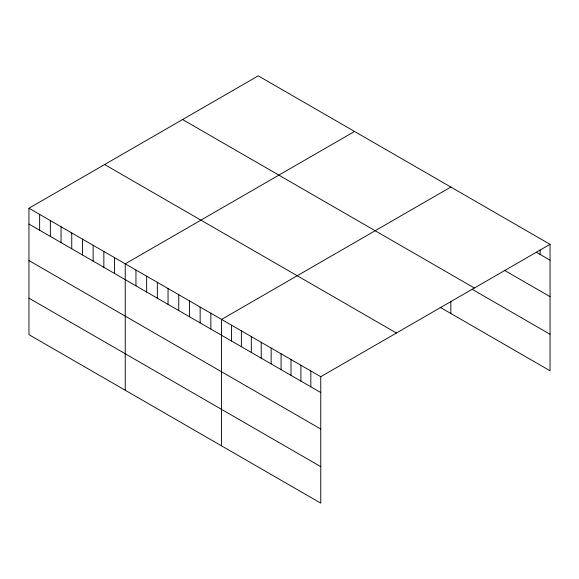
<?xml version="1.0" encoding="UTF-8"?>
<svg xmlns="http://www.w3.org/2000/svg" width="579" height="579" viewBox="0 0 579 579"><rect width="100%" height="100%" fill="white"/><g stroke="black" fill="none" stroke-linecap="round" stroke-linejoin="round"><path stroke-width="0.87" d="M28.95 208.23L320.759 376.705L320.759 503.144L28.95 334.669L28.95 208.23L258.241 75.856L550.05 244.331L550.05 370.77L440.134 307.304M354.536 131.447L125.245 263.829L125.245 390.268M450.838 187.046L221.547 319.427L221.547 445.866M320.759 376.705L550.05 244.331M536.313 252.234L550.05 260.159M504.258 270.227L550.05 296.658M182.573 119.542L474.382 288.016M472.203 289.326L550.05 334.264M104.618 164.545L396.427 333.026M28.95 224.066L320.759 392.54M28.95 260.564L320.759 429.039M28.95 298.171L320.759 466.645M540.127 250.034L540.127 254.434M450.838 301.319L450.838 313.485M310.836 370.98L310.836 386.815M300.914 365.255L300.914 381.083M290.998 359.523L290.998 375.358M281.076 353.798L281.076 369.626M271.153 348.066L271.153 363.901M261.23 342.341L261.23 358.169M251.308 336.609L251.308 352.445M241.385 330.884L241.385 346.72M231.462 325.152L231.462 340.988M210.843 313.246L210.843 329.082M200.146 307.073L200.146 322.908M189.449 300.892L189.449 316.727M178.745 294.718L178.745 310.554M168.048 288.537L168.048 304.373M157.343 282.364L157.343 298.192M146.646 276.183L146.646 292.019M135.949 270.009L135.949 285.838M114.548 257.655L114.548 273.483M103.851 251.474L103.851 267.31M93.147 245.301L93.147 261.129M82.45 239.12L82.45 254.955M71.745 232.946L71.745 248.775M61.048 226.765L61.048 242.601M50.351 220.592L50.351 236.42M39.647 214.411L39.647 230.247"/></g></svg>
